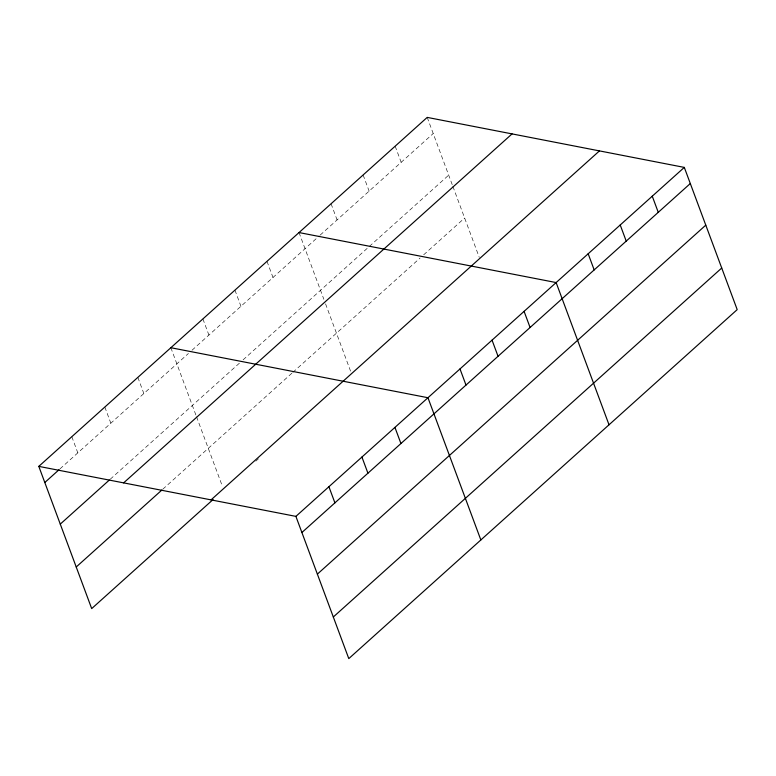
<?xml version="1.0" encoding="UTF-8"?>
<svg xmlns="http://www.w3.org/2000/svg" width="776" height="776" viewBox="0 0 776 776"><rect width="100%" height="100%" fill="white"/><g stroke="black" fill="none" stroke-linecap="round" stroke-linejoin="round"><path stroke-width="0.58" stroke-dasharray="3.88 2.91" d="M59.975 468.888L188.432 353.468M191.992 350.267L319.275 235.904M320.168 235.099L433.212 133.53M110.24 479.228L239.512 363.081M243.072 359.88L448.693 175.143M162.776 489.229L291.951 373.159M292.843 372.364L420.126 258.001M423.686 254.8L464.63 218.017M255.799 461.157L258.466 458.761M427.207 117.389L452.466 185.299M452.883 186.424L479.267 257.37M395.168 146.189L401.173 162.32M363.12 174.978L369.124 191.119M331.08 203.768L337.085 219.909M299.032 232.558L323.873 299.332M325.551 303.843L351.091 372.538M266.993 261.347L272.997 277.488M234.944 290.137L240.948 306.277M202.905 318.926L208.909 335.067M170.856 347.716L196.115 415.626M196.532 416.751L222.499 486.571M137.847 377.388L143.851 393.519M104.828 407.051L110.832 423.182M71.819 436.713L77.813 452.854"/><path stroke-width="1.16" d="M38.8 466.376L427.207 117.389L684.306 167.403L737.2 309.624L348.793 658.611L295.899 516.38L38.8 466.376L91.694 608.597L213.051 499.569M44.804 482.517L59.083 469.684M60.276 524.12L109.358 480.024M123.636 482.876L512.053 133.899M76.223 566.994L161.883 490.025M211.053 499.88L599.46 150.893M295.899 516.38L684.306 167.403M301.893 532.52L690.31 183.534M317.374 574.124L705.782 225.147M333.311 616.998L721.728 268.021M299.032 232.558L556.13 282.561L609.024 424.792M170.856 347.716L427.954 397.729L480.848 539.95M652.257 196.192L658.261 212.333M620.218 224.982L626.222 241.123M588.169 253.771L594.173 269.912M524.081 311.351L530.086 327.491M492.042 340.14L498.047 356.281M459.993 368.93L465.998 385.071M394.935 427.392L400.94 443.532M361.926 457.054L367.931 473.195M328.908 486.717L334.912 502.858"/></g></svg>
